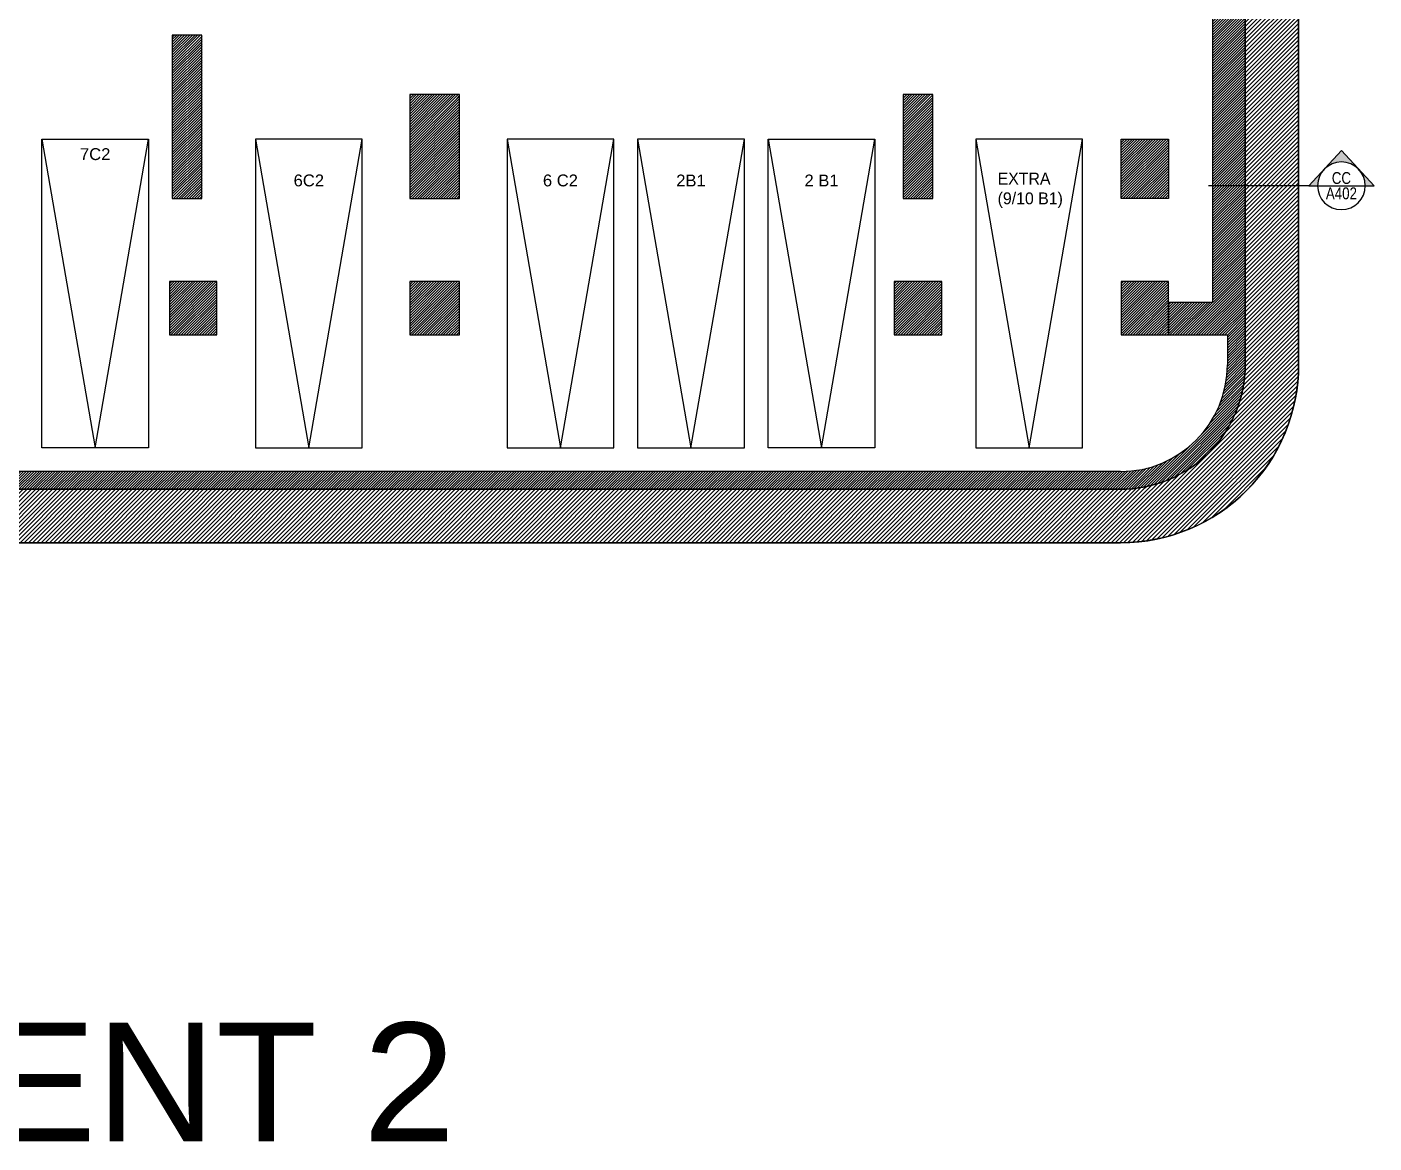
# Model space of a CAD drawing. Header units: inches. Extents: x -1.1 to 43.2, y -10.1 to 58.7.
# Drawn here: x 20.48 to 43.18, y -10.11 to 8.69 of the extents above; entities that cross this region are included whole.
import ezdxf
from ezdxf.enums import TextEntityAlignment as Align

# ---------------------------------------------------------------- set-up
doc = ezdxf.new("R2010")
doc.units = ezdxf.units.IN
doc.header["$MEASUREMENT"] = 0
doc.layers.get('0').update_dxf_attribs({"linetype": 'CONTINUOUS'})
for name, color, linetype in [('A-ANNO-SECT-TAG', 7, 'CONTINUOUS'), ('A-AREAS', 6, 'CONTINUOUS'), ('A-FURNITURE', 30, 'CONTINUOUS'), ('A-HATCH-CONC', 8, 'CONTINUOUS'), ('A-PARK-TXT', 3, 'CONTINUOUS'), ('Parcelle$0$N-PLOT', 5, 'CONTINUOUS'), ('S-BASEMENT 2$0$A-STR BASEMENT 2', 2, 'CONTINUOUS'), ('S-BASEMENT 2$0$A-STR BASEMENT TF', 2, 'CONTINUOUS'), ('S-BASEMENT 2$0$A-STR-BASEMENT 3', 2, 'CONTINUOUS')]:
    doc.layers.add(name, color=color, linetype=linetype)
doc.styles.add('Arial', font='ARIAL.TTF', dxfattribs={"width": 0.8})
doc.styles.add('BLOCK', font='ARIAL.TTF', dxfattribs={"width": 0.8, "height": 0.25})
doc.styles.add('S-BASEMENT 2$0$STYLE1', font='ARIAL.TTF')
pattern_1 = [(45, (-338376.54673, -23743.371716), (-0.035355339059, 0.035355339059), [])]
pattern_2 = [(45, (-338376.546732, -23743.371716), (-0.022097086912, 0.022097086912), [])]

# ---------------------------------------------------------------- blocks, each defined once
blk = doc.blocks.new('S-BASEMENT 2')
at = {"layer": 'S-BASEMENT 2$0$A-STR BASEMENT 2'}
for p, q in [((40.708, 3.5), (40.708, 3)), ((38.908, 1.2), (0.479, 1.2))]:
    blk.add_line(p, q, dxfattribs=at)
blk.add_lwpolyline([(38.819, 58.453), (0.078, 57.3), (0.078, 56.4), (38.846, 57.554, -0.422955), (41.008, 55.455), (41.008, 3, -0.414214), (38.908, 0.9), (0.078, 0.9), (0.078, 0), (38.908, 0, 0.414214), (41.908, 3), (41.908, 55.455, 0.422955)], format="xyb", close=True, dxfattribs=at)
blk.add_lwpolyline([(40.708, 18.3), (40.458, 18.3), (40.458, 4.05), (40.458, 4.05), (39.718, 4.05), (39.718, 3.5), (40.708, 3.5)], dxfattribs=at)
for points in [[(23.428, 8.55), (22.928, 8.55), (22.928, 5.8), (23.428, 5.8)], [(27.768, 7.55), (26.928, 7.55), (26.928, 5.8), (27.768, 5.8)], [(35.743, 7.55), (35.243, 7.55), (35.243, 5.8), (35.743, 5.8)], [(39.718, 5.8), (38.918, 5.8), (38.918, 6.8), (39.718, 6.8)], [(22.878, 3.5), (23.678, 3.5), (23.678, 4.4), (22.878, 4.4)], [(26.928, 3.5), (27.768, 3.5), (27.768, 4.4), (26.928, 4.4)], [(35.093, 3.5), (35.893, 3.5), (35.893, 4.4), (35.093, 4.4)], [(38.918, 3.5), (39.718, 3.5), (39.718, 4.4), (38.918, 4.4)]]:
    blk.add_lwpolyline(points, close=True, dxfattribs=at)
blk.add_arc((38.908, 3), 1.8, 270, 0, dxfattribs=at)
at = {"layer": 'S-BASEMENT 2$0$A-STR-BASEMENT 3'}
blk.add_lwpolyline([(0.078, 0.9), (38.908, 0.9, 0.414214), (41.008, 3), (41.008, 55.455, 0.422955), (38.846, 57.554), (0.078, 56.4)], format="xyb", close=True, dxfattribs=at)
at = {"layer": 'S-BASEMENT 2$0$A-STR BASEMENT TF', "style": 'S-BASEMENT 2$0$STYLE1'}
blk.add_text('BASEMENT 2', height=2, dxfattribs=at).set_placement((10, -10.084))
blk = doc.blocks.new('SCT_TAG_D_2')
h = blk.add_hatch(color=256)
h.paths.add_polyline_path([(0.343, -0.371), (0, 0), (0.093, 0, 0.755389), (0.555, -0.131), (0.564, -0.131)])
h.paths.add_polyline_path([(0.564, -0.131), (0.555, -0.131, 0.139348), (0.593, 0), (0.685, 0)])
for p, q in [((0, 0), (-1.051, 0)), ((0, 0), (0.685, 0)), ((0, 0), (0.343, -0.371)), ((0.685, 0), (0.343, -0.371))]:
    blk.add_line(p, q)
blk.add_circle((0.343, 0), 0.25)
at = {"color": 7, "style": 'BLOCK', "width": 0.8}
for tag, p in [('DWG', (0.343, 0.08)), ('SCT.NO.', (0.343, -0.081))]:
    blk.add_attdef(tag, text='', height=0.125, dxfattribs=at).set_placement(p, align=Align.MIDDLE)
blk = doc.blocks.new('A$C1FD23355')
at = {"layer": 'A-ANNO-SECT-TAG'}
ref = blk.add_blockref('SCT_TAG_D_2', (42.078, 6.013), dxfattribs=dict(at, xscale=-1.607631804920459, yscale=1.607631804920459, zscale=1.607631804920459, rotation=180))
ref.add_attrib('SCT.NO.', 'CC', dxfattribs={"layer": '0', "color": 7, "height": 0.201, "style": 'BLOCK', "width": 0.8}).set_placement((42.629, 6.144), align=Align.MIDDLE)
ref.add_attrib('DWG', 'A402', dxfattribs={"layer": '0', "color": 7, "height": 0.201, "style": 'BLOCK', "width": 0.8}).set_placement((42.629, 5.886), align=Align.MIDDLE)

msp = doc.modelspace()

# ---------------------------------------------------------------- hatches: boundary and pattern name
at = {"layer": 'A-HATCH-CONC'}
h = msp.add_hatch(dxfattribs=at)
h.set_pattern_fill('ANSI31', color=256, scale=0.4, style=0)
h.set_pattern_definition(pattern_1)
h.paths.add_polyline_path([(41.00837, 46.86818), (41.90837, 47.9873), (41.90837, 3.5), (41.00837, 3.5)])
h = msp.add_hatch(dxfattribs=at)
h.set_pattern_fill('ANSI31', color=256, scale=0.25, style=0)
h.set_pattern_definition(pattern_2)
edge = h.paths.add_edge_path()
edge.add_line((40.60837, 36.956), (41.00183, 37.44526))
edge.add_line((41.00183, 37.44526), (41.00837, 37.44526))
edge.add_line((41.00837, 37.44526), (41.00837, 3))
edge.add_arc((38.90837, 3), 2.1, 272.865836, 360, ccw=False)
edge.add_line((39.01336, 0.90263), (38.86932, 0.9))
edge.add_line((38.86932, 0.9), (0.47837, 0.9))
edge.add_line((0.47837, 0.9), (0.47837, 1.2))
edge.add_line((0.47837, 1.2), (38.90837, 1.2))
edge.add_arc((38.90837, 3), 1.8, 270, 360)
edge.add_line((40.70837, 3), (40.70837, 3.5))
edge.add_line((40.70837, 3.5), (39.71837, 3.5))
edge.add_line((39.71837, 3.5), (39.71837, 4.05))
edge.add_line((39.71837, 4.05), (40.45837, 4.05))
edge.add_line((40.45837, 4.05), (40.45837, 18.3))
edge.add_line((40.45837, 18.3), (40.70837, 18.3))
edge.add_line((40.70837, 18.3), (40.70837, 22.15))
edge.add_line((40.70837, 22.15), (40.70837, 22.94))
edge.add_line((40.70837, 22.94), (40.60837, 22.94))
edge.add_line((40.60837, 22.94), (40.60837, 36.956))
h = msp.add_hatch(dxfattribs=at)
h.set_pattern_fill('ANSI31', color=256, scale=0.25, style=0)
h.paths.add_polyline_path([(23.42837, 8.55), (22.92837, 8.55), (22.92837, 5.8), (23.42837, 5.8)])
h = msp.add_hatch(dxfattribs=at)
h.set_pattern_fill('ANSI31', color=256, scale=0.25, style=0)
h.paths.add_polyline_path([(27.76837, 7.46619, -0.00593221), (27.59805, 7.55), (26.92837, 7.55), (26.92837, 5.8), (27.76837, 5.8)])
h = msp.add_hatch(dxfattribs=at)
h.set_pattern_fill('ANSI31', color=256, scale=0.25, style=0)
h.paths.add_polyline_path([(27.76837, 7.55), (27.59805, 7.55, 0.00593221), (27.76837, 7.46619)])
h = msp.add_hatch(dxfattribs=at)
h.set_pattern_fill('ANSI31', color=256, scale=0.25, style=0)
h.paths.add_polyline_path([(35.74337, 7.55), (35.24337, 7.55), (35.24337, 5.8), (35.74337, 5.8)])
h = msp.add_hatch(dxfattribs=at)
h.set_pattern_fill('ANSI31', color=256, scale=0.25, style=0)
h.paths.add_polyline_path([(39.71837, 6.8), (38.91837, 6.8), (38.91837, 5.8), (39.71837, 5.8)])
h = msp.add_hatch(dxfattribs=at)
h.set_pattern_fill('ANSI31', color=256, scale=0.25, style=0)
h.set_pattern_definition([(45, (-338392.586732, -23743.371716), (-0.022097086912, 0.022097086912), [])])
h.paths.add_polyline_path([(23.67837, 4.4), (23.27837, 4.4), (23.27837, 3.5), (23.67837, 3.5)])
h.paths.add_polyline_path([(23.27837, 4.4), (22.87837, 4.4), (22.87837, 3.5), (23.27837, 3.5)])
h = msp.add_hatch(dxfattribs=at)
h.set_pattern_fill('ANSI31', color=256, scale=0.25, style=0)
h.set_pattern_definition(pattern_2)
h.paths.add_polyline_path([(27.76837, 4.4), (26.92837, 4.4), (26.92837, 3.5), (27.76837, 3.5)])
h = msp.add_hatch(dxfattribs=at)
h.set_pattern_fill('ANSI31', color=256, scale=0.25, style=0)
h.set_pattern_definition([(45, (-338380.371732, -23743.371716), (-0.022097086912, 0.022097086912), [])])
h.paths.add_polyline_path([(35.89337, 4.4), (35.49337, 4.4), (35.49337, 3.5), (35.89337, 3.5)])
h.paths.add_polyline_path([(35.49337, 4.4), (35.09337, 4.4), (35.09337, 3.5), (35.49337, 3.5)])
h = msp.add_hatch(dxfattribs=at)
h.set_pattern_fill('ANSI31', color=256, scale=0.25, style=0)
h.set_pattern_definition(pattern_2)
h.paths.add_polyline_path([(39.71837, 4.4), (39.31837, 4.4), (39.31837, 3.5), (39.71837, 3.5)])
h.paths.add_polyline_path([(39.31837, 4.4), (38.91837, 4.4), (38.91837, 3.5), (39.31837, 3.5)])
h = msp.add_hatch(dxfattribs=at)
h.set_pattern_fill('ANSI31', color=256, scale=0.4, style=0)
h.set_pattern_definition(pattern_1)
h.paths.add_polyline_path([(41.90837, 3), (41.90837, 3.5), (41.69877, 3.5), (41.37377, 2.93708), (41.00743, 2.93708, -0.34933565), (39.31837, 0.94041), (39.31837, 0.02815, 0.37460594)])
h.paths.add_polyline_path([(41.69877, 3.5), (41.00837, 3.5), (41.00837, 3, -0.00749132), (41.00743, 2.93708), (41.37377, 2.93708)])
h = msp.add_hatch(dxfattribs=at)
h.set_pattern_fill('ANSI31', color=256, scale=0.4, style=0)
h.set_pattern_definition(pattern_1)
h.paths.add_polyline_path([(39.31837, 0.94041, -0.04916461), (38.90837, 0.9), (35.49337, 0.9), (35.49337, 0), (38.90837, 0, 0.03428736), (39.31837, 0.02815)])
h.paths.add_polyline_path([(35.49337, 0.9), (32.44337, 0.9), (32.44337, 0), (35.49337, 0)])
h = msp.add_hatch(dxfattribs=at)
h.set_pattern_fill('ANSI31', color=256, scale=0.4, style=0)
h.set_pattern_definition(pattern_1)
h.paths.add_polyline_path([(23.27837, 0.9), (0.07837, 0.9), (0.07837, 0), (23.27837, 0)])
h = msp.add_hatch(dxfattribs=at)
h.set_pattern_fill('ANSI31', color=256, scale=0.4, style=0)
h.set_pattern_definition(pattern_1)
h.paths.add_polyline_path([(32.44337, 0.9), (29.61837, 0.9), (29.61837, 0), (32.44337, 0)])
h.paths.add_polyline_path([(29.61837, 0.9), (27.36837, 0.9), (27.36837, 0), (29.61837, 0)])
h.paths.add_polyline_path([(27.32837, 0.9), (23.27837, 0.9), (23.27837, 0), (27.32837, 0)])
h.paths.add_polyline_path([(27.36837, 0.9), (27.32837, 0.9), (27.32837, 0), (27.36837, 0)])

# ---------------------------------------------------------------- linework, layer by layer
at = {"layer": 'A-AREAS'}
msp.add_lwpolyline([(0.07837, 57.30027), (38.81912, 58.4533, -0.4229554), (41.90837, 55.45463), (41.90837, 3, -0.41421357), (38.90837, 0), (0.07837, 0)], format="xyb", close=True, dxfattribs=at)
at = {"layer": 'A-FURNITURE'}
for points in [[(20.72837, 6.8), (22.52837, 6.8), (22.52837, 1.6), (20.72837, 1.6)], [(24.32837, 1.6), (26.12837, 1.6), (26.12837, 6.8), (24.32837, 6.8)], [(28.56837, 1.6), (30.36837, 1.6), (30.36837, 6.8), (28.56837, 6.8)], [(30.76837, 1.6), (32.56837, 1.6), (32.56837, 6.8), (30.76837, 6.8)], [(34.76837, 1.6), (32.96837, 1.6), (32.96837, 6.8), (34.76837, 6.8)], [(36.46837, 1.6), (38.26837, 1.6), (38.26837, 6.8), (36.46837, 6.8)]]:
    msp.add_lwpolyline(points, close=True, dxfattribs=at)
for points in [[(20.72837, 6.8), (21.62837, 1.6), (22.52837, 6.8)], [(24.32837, 6.8), (25.22837, 1.6), (26.12837, 6.8)], [(28.56837, 6.8), (29.46837, 1.6), (30.36837, 6.8)], [(30.76837, 6.8), (31.66837, 1.6), (32.56837, 6.8)], [(32.96837, 6.8), (33.86837, 1.6), (34.76837, 6.8)], [(36.46837, 6.8), (37.36837, 1.6), (38.26837, 6.8)]]:
    msp.add_lwpolyline(points, dxfattribs=at)
at = {"layer": 'Parcelle$0$N-PLOT'}
msp.add_lwpolyline([(0, 0), (38.90837, 0, 0.41421356), (41.90837, 3), (41.90837, 55.45463, 0.4229554), (38.81912, 58.4533), (0, 57.29794)], format="xyb", close=True, dxfattribs=at)

# ---------------------------------------------------------------- block references
msp.add_blockref('S-BASEMENT 2', (0, 0))
at = {"layer": 'A-ANNO-SECT-TAG'}
msp.add_blockref('A$C1FD23355', (0, 0), dxfattribs=at)

# ---------------------------------------------------------------- texts
at = {"layer": 'A-PARK-TXT', "style": 'Arial'}
for s, p in [('7C2', (21.62837, 6.54685)), ('6C2', (25.22837, 6.10377)), ('6 C2', (29.46837, 6.10377)), ('2B1', (31.66837, 6.10377)), ('2 B1', (33.86837, 6.10377))]:
    msp.add_text(s, height=0.2, rotation=360, dxfattribs=at).set_placement(p, align=Align.MIDDLE)
at = {"layer": 'A-PARK-TXT', "insert": (36.83548, 6.23488), "char_height": 0.2, "width": 2.9919198, "attachment_point": 1}
msp.add_mtext('EXTRA\\P(9/10 B1)', dxfattribs=at)

doc.saveas('drawing.dxf')
